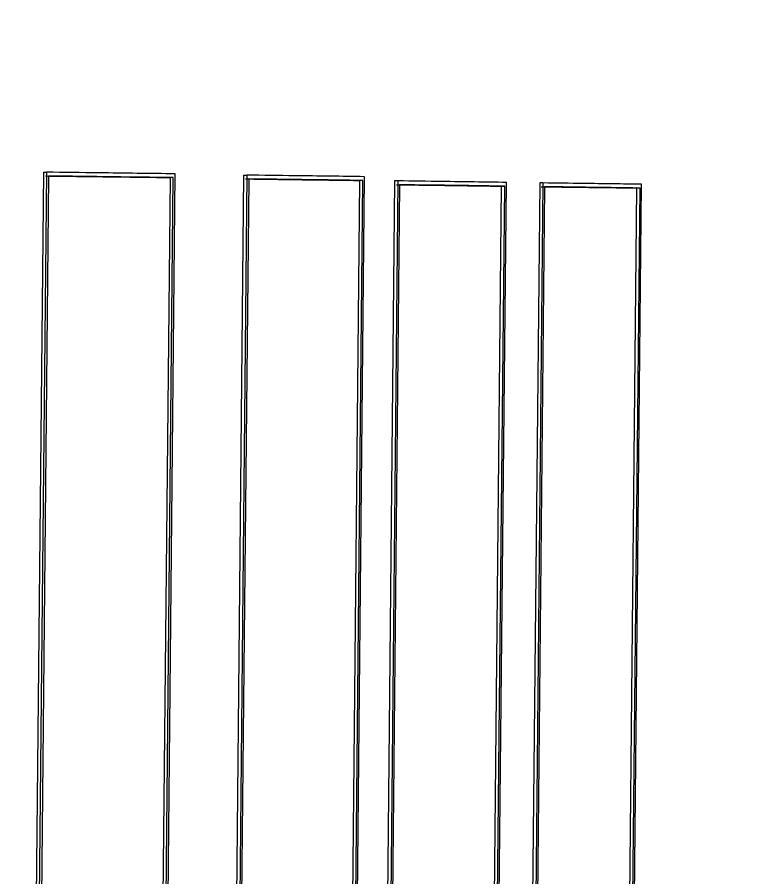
# Model space of a CAD drawing. Header units: millimetres. Extents: x 2344 to 4024, y 1094 to 2282.
# Drawn here: x 2988.58 to 2997.18, y 1268.08 to 1278.29 of the extents above; entities that cross this region are included whole.
import ezdxf

# ---------------------------------------------------------------- set-up
doc = ezdxf.new("R2010")
doc.units = ezdxf.units.MM

msp = doc.modelspace()

# ---------------------------------------------------------------- linework, layer by layer
at = {"color": 7, "linetype": 'Continuous', "lineweight": 25}
for p, q in [((2988.896, 1276.454), (2988.699, 1256.535)), ((2988.931, 1276.454), (2988.734, 1256.535)), ((2988.956, 1276.408), (2988.759, 1256.58)), ((2990.4, 1276.39), (2990.204, 1256.561)), ((2990.24, 1256.561), (2990.437, 1276.389)), ((2990.263, 1256.515), (2990.461, 1276.434)), ((2990.437, 1276.389), (2990.4, 1276.39)), ((2991.274, 1276.419), (2991.077, 1256.5)), ((2991.312, 1276.419), (2991.114, 1256.5)), ((2991.334, 1276.373), (2991.137, 1256.545)), ((2992.651, 1276.356), (2992.455, 1256.527)), ((2992.493, 1256.527), (2992.689, 1276.355)), ((2992.514, 1256.482), (2992.711, 1276.4)), ((2992.689, 1276.355), (2992.651, 1276.356)), ((2993.067, 1276.35), (2992.888, 1258.342)), ((2993.105, 1276.35), (2992.927, 1258.342)), ((2993.126, 1276.305), (2992.948, 1258.392)), ((2994.335, 1276.288), (2994.158, 1258.375)), ((2994.197, 1258.375), (2994.375, 1276.288)), ((2994.216, 1258.324), (2994.395, 1276.332)), ((2994.335, 1276.288), (2994.375, 1276.288)), ((2994.791, 1276.327), (2994.593, 1256.408)), ((2994.83, 1276.326), (2994.633, 1256.408)), ((2994.849, 1276.281), (2994.652, 1256.452)), ((2995.942, 1276.266), (2995.746, 1256.437)), ((2995.786, 1256.437), (2995.983, 1276.265)), ((2995.803, 1256.391), (2996.001, 1276.31)), ((2995.983, 1276.265), (2995.942, 1276.266))]:
    msp.add_line(p, q, dxfattribs=at)
at = {"color": 7, "linetype": 'Continuous', "lineweight": 25, "flags": 128}
for points in [[(2988.896, 1276.454), (2988.916, 1276.454), (2988.931, 1276.454)], [(2991.274, 1276.419), (2991.295, 1276.419), (2991.312, 1276.419)], [(2993.105, 1276.35), (2993.084, 1276.35), (2993.067, 1276.35)], [(2994.83, 1276.326), (2994.808, 1276.327), (2994.791, 1276.327)]]:
    msp.add_lwpolyline(points, dxfattribs=at)
at = {"color": 7, "linetype": 'Continuous', "lineweight": 25}
for points, knots in [([(2782.105, 1453.029), (2781.937, 1451.848), (2781.46, 1448.487), (2780.892, 1442.919), (2780.491, 1436.328), (2780.378, 1429.725), (2780.548, 1423.123), (2781.002, 1416.535), (2781.74, 1409.973), (2782.76, 1403.448), (2784.059, 1396.973), (2785.636, 1390.56), (2787.488, 1384.221), (2789.611, 1377.968), (2792.001, 1371.812), (2794.654, 1365.764), (2797.565, 1359.837), (2800.728, 1354.04), (2804.138, 1348.384), (2807.789, 1342.881), (2811.672, 1337.54), (2815.783, 1332.371), (2820.112, 1327.384), (2824.651, 1322.588), (2829.393, 1317.992), (2834.328, 1313.604), (2839.448, 1309.432), (2844.743, 1305.485), (2850.202, 1301.77), (2855.817, 1298.293), (2861.576, 1295.061), (2867.468, 1292.08), (2873.484, 1289.355), (2879.611, 1286.892), (2885.839, 1284.695), (2892.156, 1282.768), (2898.549, 1281.115), (2905.008, 1279.739), (2911.52, 1278.641), (2918.073, 1277.826), (2924.656, 1277.293), (2931.255, 1277.044), (2937.859, 1277.08), (2944.455, 1277.399), (2951.031, 1278.003), (2957.575, 1278.889), (2964.075, 1280.055), (2970.519, 1281.501), (2976.895, 1283.223), (2983.19, 1285.217), (2989.394, 1287.481), (2995.494, 1290.01), (3001.48, 1292.799), (3007.341, 1295.843), (3013.065, 1299.137), (3018.642, 1302.674), (3024.061, 1306.447), (3029.313, 1310.451), (3034.387, 1314.677), (3039.275, 1319.118), (3043.968, 1323.765), (3048.456, 1328.609), (3052.731, 1333.642), (3056.785, 1338.855), (3060.612, 1344.238), (3064.203, 1349.78), (3067.552, 1355.471), (3070.653, 1361.302), (3073.5, 1367.26), (3076.088, 1373.336), (3078.412, 1379.518), (3080.467, 1385.793), (3082.251, 1392.152), (3083.759, 1398.581), (3084.989, 1405.07), (3085.939, 1411.605), (3086.606, 1418.175), (3086.99, 1424.768), (3087.089, 1431.371), (3086.905, 1437.972), (3086.436, 1444.559), (3085.684, 1451.12), (3084.65, 1457.643), (3083.337, 1464.114), (3081.746, 1470.524), (3079.88, 1476.859), (3077.744, 1483.108), (3075.34, 1489.259), (3072.674, 1495.3), (3069.751, 1501.222), (3066.575, 1507.012), (3063.153, 1512.66), (3059.49, 1518.155), (3055.595, 1523.488), (3051.474, 1528.648), (3047.134, 1533.626), (3042.584, 1538.412), (3037.832, 1542.998), (3032.887, 1547.375), (3027.758, 1551.535), (3022.455, 1555.471), (3016.988, 1559.175), (3011.366, 1562.639), (3005.6, 1565.859), (2999.701, 1568.827), (2993.679, 1571.539), (2987.547, 1573.989), (2981.314, 1576.172), (2974.994, 1578.086), (2968.596, 1579.725), (2962.135, 1581.087), (2955.62, 1582.17), (2949.065, 1582.972), (2942.482, 1583.49), (2935.882, 1583.725), (2929.278, 1583.675), (2922.683, 1583.341), (2916.108, 1582.724), (2909.565, 1581.823), (2903.068, 1580.643), (2896.627, 1579.183), (2890.256, 1577.448), (2883.965, 1575.439), (2877.766, 1573.162), (2871.671, 1570.62), (2865.691, 1567.818), (2859.837, 1564.761), (2854.12, 1561.455), (2848.551, 1557.906), (2843.14, 1554.121), (2837.896, 1550.106), (2832.831, 1545.869), (2827.953, 1541.418), (2823.27, 1536.761), (2818.793, 1531.906), (2814.529, 1526.864), (2810.486, 1521.642), (2806.671, 1516.252), (2803.092, 1510.702), (2799.755, 1505.003), (2796.667, 1499.166), (2793.832, 1493.201), (2791.258, 1487.12), (2788.947, 1480.933), (2786.905, 1474.653), (2785.135, 1468.291), (2783.643, 1461.858), (2782.68, 1456.758), (2782.225, 1453.806), (2782.105, 1453.029)], [0, 0, 0, 0, 0.0037171, 0.0105707, 0.0174248, 0.0242788, 0.0311328, 0.0379868, 0.0448409, 0.0516949, 0.0585489, 0.065403, 0.072257, 0.079111, 0.085965, 0.0928191, 0.0996731, 0.1065271, 0.1133812, 0.1202352, 0.1270892, 0.1339432, 0.1407973, 0.1476513, 0.1545053, 0.1613594, 0.1682134, 0.1750674, 0.1819215, 0.1887755, 0.1956295, 0.2024835, 0.2093376, 0.2161916, 0.2230456, 0.2298997, 0.2367537, 0.2436077, 0.2504618, 0.2573158, 0.2641698, 0.2710238, 0.2778779, 0.2847319, 0.2915859, 0.29844, 0.305294, 0.312148, 0.3190021, 0.3258561, 0.3327101, 0.3395641, 0.3464182, 0.3532722, 0.3601262, 0.3669803, 0.3738343, 0.3806883, 0.3875424, 0.3943964, 0.4012504, 0.4081044, 0.4149585, 0.4218125, 0.4286665, 0.4355206, 0.4423746, 0.4492286, 0.4560827, 0.4629367, 0.4697907, 0.4766447, 0.4834988, 0.4903528, 0.4972068, 0.5040609, 0.5109149, 0.5177689, 0.5246229, 0.531477, 0.538331, 0.545185, 0.5520391, 0.5588931, 0.5657471, 0.5726011, 0.5794552, 0.5863092, 0.5931632, 0.6000173, 0.6068713, 0.6137253, 0.6205793, 0.6274334, 0.6342874, 0.6411414, 0.6479955, 0.6548495, 0.6617035, 0.6685576, 0.6754116, 0.6822656, 0.6891196, 0.6959737, 0.7028277, 0.7096817, 0.7165358, 0.7233898, 0.7302438, 0.7370979, 0.7439519, 0.7508059, 0.7576599, 0.764514, 0.771368, 0.778222, 0.7850761, 0.7919301, 0.7987841, 0.8056382, 0.8124922, 0.8193462, 0.8262002, 0.8330543, 0.8399083, 0.8467623, 0.8536164, 0.8604704, 0.8673244, 0.8741785, 0.8810325, 0.8878865, 0.8947405, 0.9015946, 0.9084486, 0.9153026, 0.9221567, 0.9290107, 0.9358647, 0.9427188, 0.9495728, 0.9564268, 0.9632808, 0.9701349, 0.9769889, 0.9838429, 0.990697, 0.997551, 1, 1, 1, 1]), ([(2990.461, 1276.434), (2990.311, 1276.436), (2990.012, 1276.44), (2989.503, 1276.446), (2989.139, 1276.451), (2988.931, 1276.454)], [0, 0, 0, 0, 0.300092, 0.600184, 1, 1, 1, 1]), ([(2988.92, 1276.409), (2989.202, 1276.405), (2989.704, 1276.399), (2990.187, 1276.392), (2990.4, 1276.39)], [0, 0, 0, 0, 0.559999, 1, 1, 1, 1]), ([(2990.437, 1276.389), (2990.287, 1276.391), (2989.987, 1276.395), (2989.495, 1276.401), (2989.147, 1276.406), (2988.956, 1276.408)], [0, 0, 0, 0, 0.309932, 0.619864, 1, 1, 1, 1]), ([(2991.297, 1276.374), (2991.555, 1276.37), (2992.016, 1276.364), (2992.457, 1276.358), (2992.651, 1276.356)], [0, 0, 0, 0, 0.5599988, 1, 1, 1, 1]), ([(2992.711, 1276.4), (2992.575, 1276.402), (2992.302, 1276.406), (2991.836, 1276.412), (2991.502, 1276.416), (2991.312, 1276.419)], [0, 0, 0, 0, 0.300092, 0.600184, 1, 1, 1, 1]), ([(2992.689, 1276.355), (2992.553, 1276.357), (2992.279, 1276.361), (2991.828, 1276.367), (2991.51, 1276.371), (2991.334, 1276.373)], [0, 0, 0, 0, 0.309932, 0.619864, 1, 1, 1, 1]), ([(2994.395, 1276.332), (2994.269, 1276.334), (2994.019, 1276.338), (2993.59, 1276.343), (2993.282, 1276.348), (2993.105, 1276.35)], [0, 0, 0, 0, 0.300092, 0.600184, 1, 1, 1, 1]), ([(2993.088, 1276.305), (2993.326, 1276.302), (2993.752, 1276.296), (2994.157, 1276.29), (2994.335, 1276.288)], [0, 0, 0, 0, 0.559999, 1, 1, 1, 1]), ([(2994.375, 1276.288), (2994.249, 1276.289), (2993.998, 1276.293), (2993.583, 1276.299), (2993.288, 1276.302), (2993.126, 1276.305)], [0, 0, 0, 0, 0.309932, 0.619864, 1, 1, 1, 1]), ([(2994.81, 1276.281), (2995.027, 1276.278), (2995.414, 1276.273), (2995.781, 1276.268), (2995.942, 1276.266)], [0, 0, 0, 0, 0.5599988, 1, 1, 1, 1]), ([(2996.001, 1276.31), (2995.888, 1276.312), (2995.661, 1276.315), (2995.272, 1276.32), (2994.991, 1276.324), (2994.83, 1276.326)], [0, 0, 0, 0, 0.300092, 0.600184, 1, 1, 1, 1]), ([(2995.983, 1276.265), (2995.869, 1276.267), (2995.642, 1276.27), (2995.265, 1276.275), (2994.997, 1276.279), (2994.849, 1276.281)], [0, 0, 0, 0, 0.309932, 0.619864, 1, 1, 1, 1])]:
    msp.add_open_spline(points, degree=3, knots=knots, dxfattribs=at)

doc.saveas('drawing.dxf')
